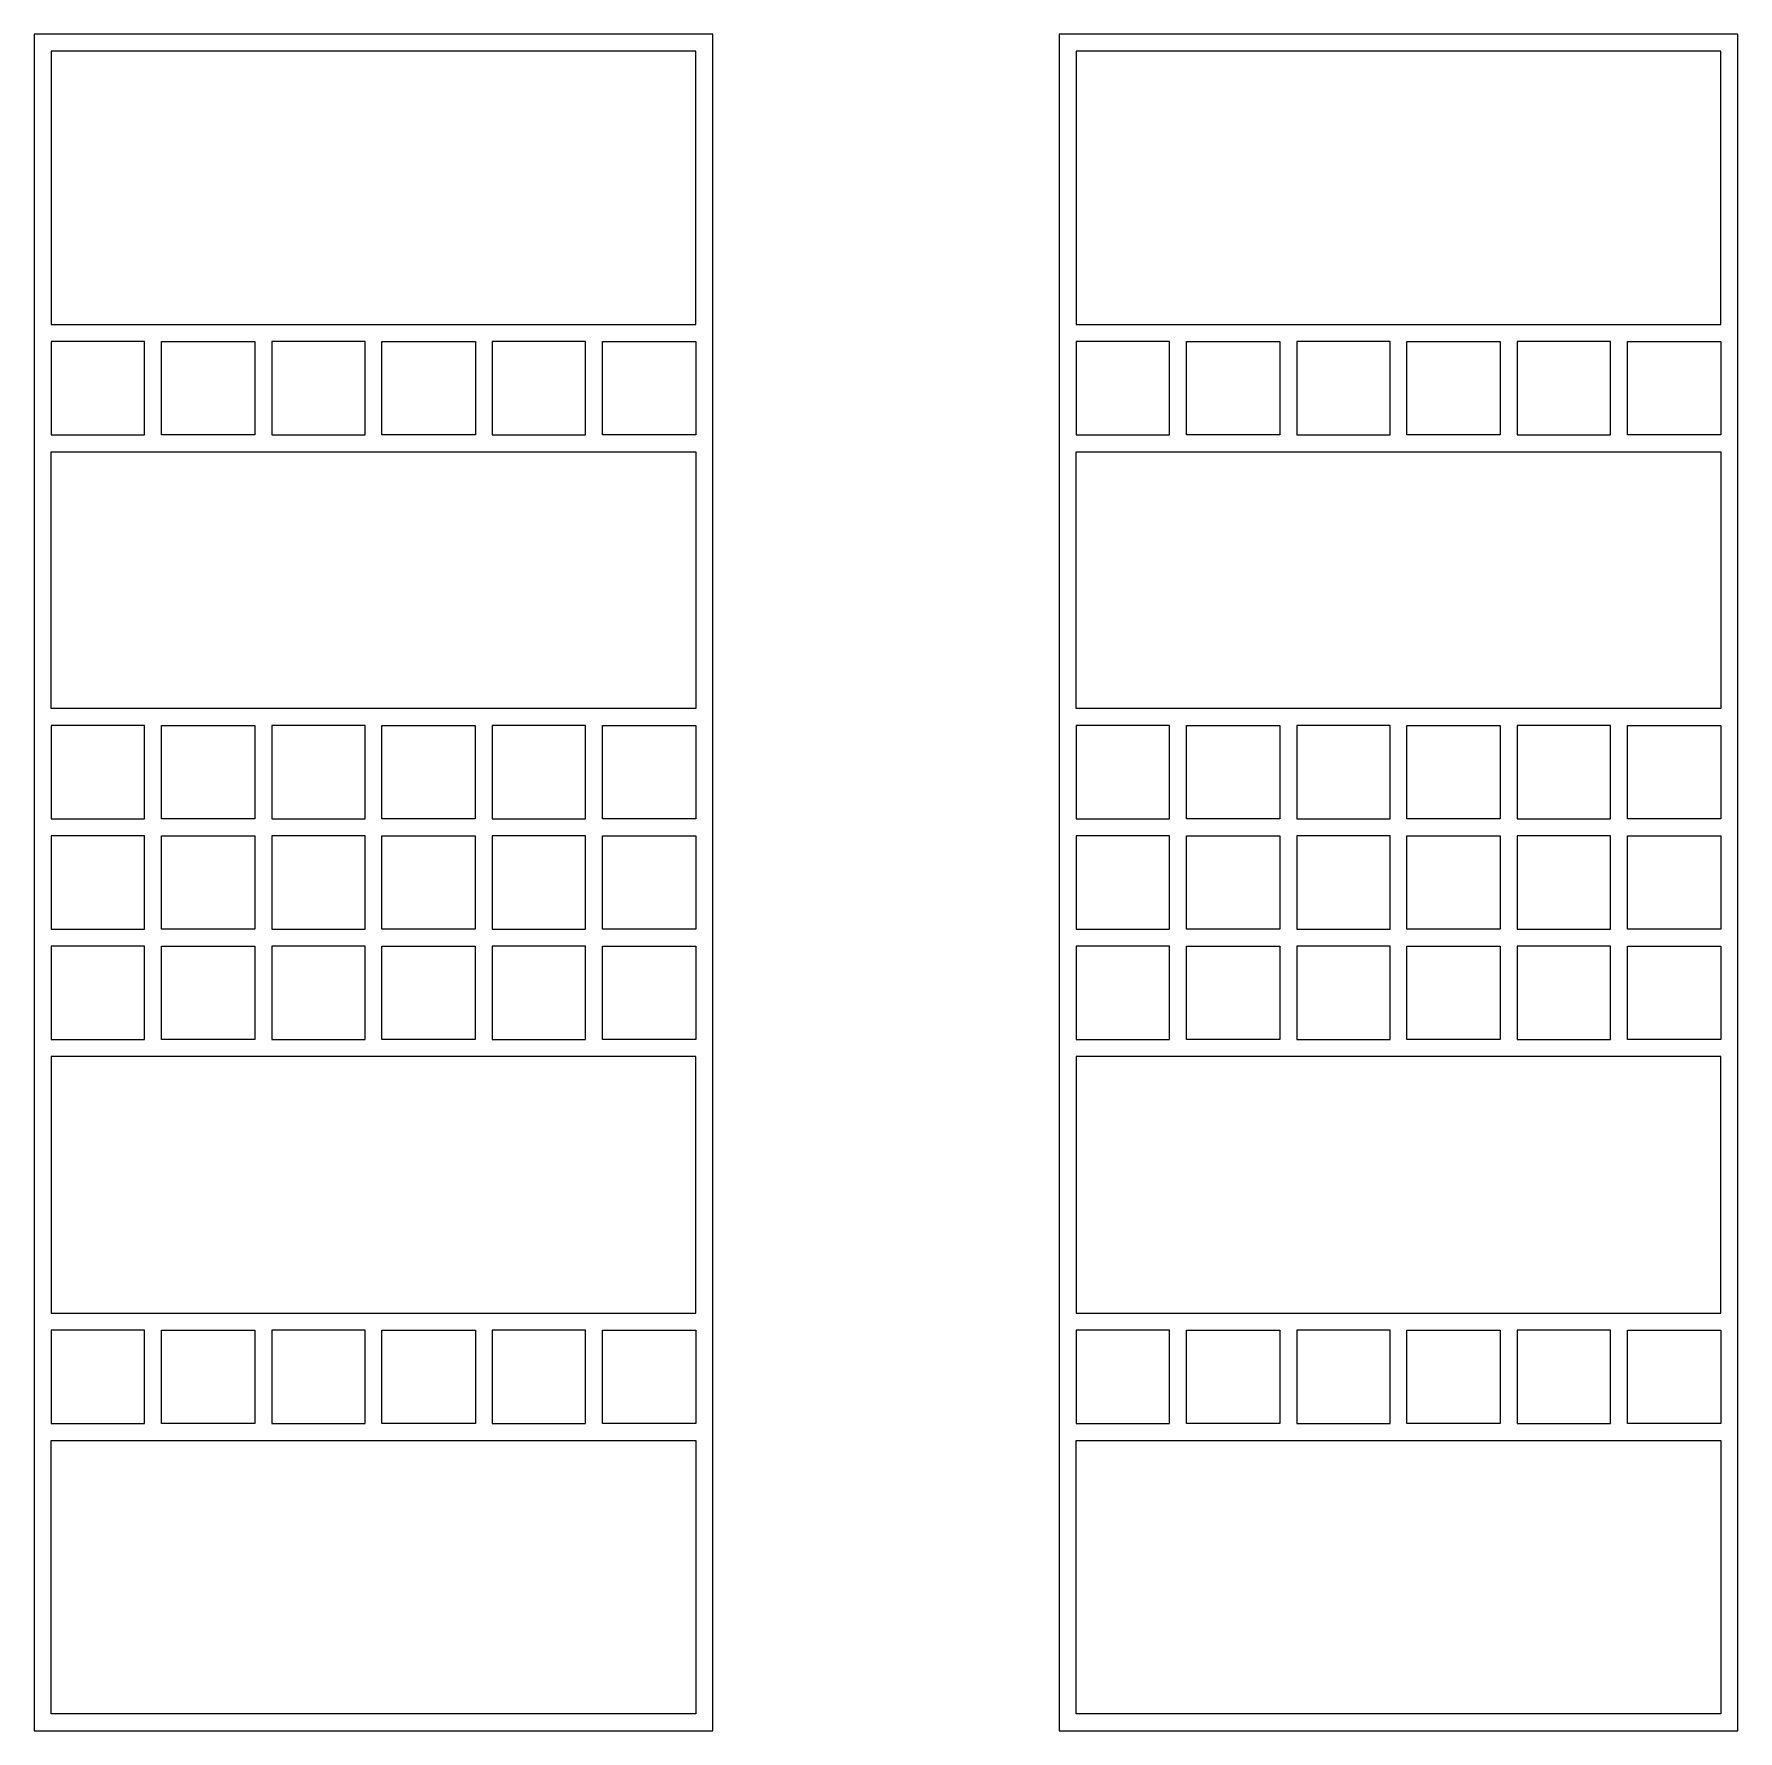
# Model space of a CAD drawing. Header units: centimetres. Extents: x -40 to 161, y -100 to 100.
import ezdxf

# ---------------------------------------------------------------- set-up
doc = ezdxf.new("R2010")
doc.units = ezdxf.units.CM
doc.header["$MEASUREMENT"] = 0
doc.layers.add('layer 1', color=7, linetype='Continuous')

msp = doc.modelspace()

# ---------------------------------------------------------------- linework, layer by layer
at = {"layer": 'layer 1', "color": 177}
for points in [[(40, 100), (40, 100), (40, -100), (40, -100), (40, -100), (40, -100), (-40, -100), (-40, -100), (-40, -100), (-40, -100), (-40, 100), (-40, 100), (-40, 100), (-40, 100), (40, 100), (40, 100)], [(38, 65.74998), (38, 65.74998), (-38, 65.74999), (-38, 65.74999), (-38, 65.74999), (-38, 65.74999), (-38, 98), (-38, 98), (-38, 98), (-38, 98), (38, 98), (38, 98), (38, 98), (38, 98), (38, 65.74998), (38, 65.74998)], [(-37.99917, 63.75), (-37.99917, 63.75), (-26.99917, 63.75), (-26.99917, 63.75), (-26.99917, 63.75), (-26.99917, 63.75), (-26.99917, 52.75), (-26.99917, 52.75), (-26.99917, 52.75), (-26.99917, 52.75), (-37.99917, 52.75), (-37.99917, 52.75), (-37.99917, 52.75), (-37.99917, 52.75), (-37.99917, 63.75), (-37.99917, 63.75)], [(-13.99917, 63.75), (-13.99917, 63.75), (-24.99917, 63.75), (-24.99917, 63.75), (-24.99917, 63.75), (-24.99917, 63.75), (-24.99917, 52.75), (-24.99917, 52.75), (-24.99917, 52.75), (-24.99917, 52.75), (-13.99917, 52.75), (-13.99917, 52.75), (-13.99917, 52.75), (-13.99917, 52.75), (-13.99917, 63.75), (-13.99917, 63.75)], [(-11.99917, 63.75), (-11.99917, 63.75), (-0.99917, 63.75), (-0.99917, 63.75), (-0.99917, 63.75), (-0.99917, 63.75), (-0.99917, 52.75), (-0.99917, 52.75), (-0.99917, 52.75), (-0.99917, 52.75), (-11.99917, 52.75), (-11.99917, 52.75), (-11.99917, 52.75), (-11.99917, 52.75), (-11.99917, 63.75), (-11.99917, 63.75)], [(12.00083, 63.75), (12.00083, 63.75), (1.00083, 63.75), (1.00083, 63.75), (1.00083, 63.75), (1.00083, 63.75), (1.00083, 52.75), (1.00083, 52.75), (1.00083, 52.75), (1.00083, 52.75), (12.00083, 52.75), (12.00083, 52.75), (12.00083, 52.75), (12.00083, 52.75), (12.00083, 63.75), (12.00083, 63.75)], [(14.00084, 63.75), (14.00084, 63.75), (25.00084, 63.75), (25.00084, 63.75), (25.00084, 63.75), (25.00084, 63.75), (25.00084, 52.75), (25.00084, 52.75), (25.00084, 52.75), (25.00084, 52.75), (14.00084, 52.75), (14.00084, 52.75), (14.00084, 52.75), (14.00084, 52.75), (14.00084, 63.75), (14.00084, 63.75)], [(38.00083, 63.75), (38.00083, 63.75), (27.00083, 63.75), (27.00083, 63.75), (27.00083, 63.75), (27.00083, 63.75), (27.00083, 52.75), (27.00083, 52.75), (27.00083, 52.75), (27.00083, 52.75), (38.00083, 52.75), (38.00083, 52.75), (38.00083, 52.75), (38.00083, 52.75), (38.00083, 63.75), (38.00083, 63.75)], [(-38, 20.5), (-38, 20.5), (38, 20.50003), (38, 20.50003), (38, 20.50003), (38, 20.50003), (38, 50.75001), (38, 50.75001), (38, 50.75001), (38, 50.75001), (-38, 50.75003), (-38, 50.75003), (-38, 50.75003), (-38, 50.75003), (-38, 20.5), (-38, 20.5)], [(-38, 18.5), (-38, 18.5), (-27, 18.5), (-27, 18.5), (-27, 18.5), (-27, 18.5), (-27, 7.5), (-27, 7.5), (-27, 7.5), (-27, 7.5), (-38, 7.5), (-38, 7.5), (-38, 7.5), (-38, 7.5), (-38, 18.5), (-38, 18.5)], [(-14, 18.5), (-14, 18.5), (-25, 18.5), (-25, 18.5), (-25, 18.5), (-25, 18.5), (-25, 7.5), (-25, 7.5), (-25, 7.5), (-25, 7.5), (-14, 7.5), (-14, 7.5), (-14, 7.5), (-14, 7.5), (-14, 18.5), (-14, 18.5)], [(-12, 18.5), (-12, 18.5), (-1, 18.5), (-1, 18.5), (-1, 18.5), (-1, 18.5), (-1, 7.5), (-1, 7.5), (-1, 7.5), (-1, 7.5), (-12, 7.5), (-12, 7.5), (-12, 7.5), (-12, 7.5), (-12, 18.5), (-12, 18.5)], [(12, 18.5), (12, 18.5), (1, 18.5), (1, 18.5), (1, 18.5), (1, 18.5), (1, 7.5), (1, 7.5), (1, 7.5), (1, 7.5), (12, 7.5), (12, 7.5), (12, 7.5), (12, 7.5), (12, 18.5), (12, 18.5)], [(14.00001, 18.5), (14.00001, 18.5), (25.00001, 18.5), (25.00001, 18.5), (25.00001, 18.5), (25.00001, 18.5), (25.00001, 7.5), (25.00001, 7.5), (25.00001, 7.5), (25.00001, 7.5), (14.00001, 7.5), (14.00001, 7.5), (14.00001, 7.5), (14.00001, 7.5), (14.00001, 18.5), (14.00001, 18.5)], [(38, 18.5), (38, 18.5), (27, 18.5), (27, 18.5), (27, 18.5), (27, 18.5), (27, 7.5), (27, 7.5), (27, 7.5), (27, 7.5), (38, 7.5), (38, 7.5), (38, 7.5), (38, 7.5), (38, 18.5), (38, 18.5)], [(-38, 5.5), (-38, 5.5), (-27, 5.5), (-27, 5.5), (-27, 5.5), (-27, 5.5), (-27, -5.5), (-27, -5.5), (-27, -5.5), (-27, -5.5), (-38, -5.5), (-38, -5.5), (-38, -5.5), (-38, -5.5), (-38, 5.5), (-38, 5.5)], [(-14, 5.5), (-14, 5.5), (-25, 5.5), (-25, 5.5), (-25, 5.5), (-25, 5.5), (-25, -5.5), (-25, -5.5), (-25, -5.5), (-25, -5.5), (-14, -5.5), (-14, -5.5), (-14, -5.5), (-14, -5.5), (-14, 5.5), (-14, 5.5)], [(-12, 5.5), (-12, 5.5), (-1, 5.5), (-1, 5.5), (-1, 5.5), (-1, 5.5), (-1, -5.5), (-1, -5.5), (-1, -5.5), (-1, -5.5), (-12, -5.5), (-12, -5.5), (-12, -5.5), (-12, -5.5), (-12, 5.5), (-12, 5.5)], [(12, 5.5), (12, 5.5), (1, 5.5), (1, 5.5), (1, 5.5), (1, 5.5), (1, -5.5), (1, -5.5), (1, -5.5), (1, -5.5), (12, -5.5), (12, -5.5), (12, -5.5), (12, -5.5), (12, 5.5), (12, 5.5)], [(14.00001, 5.5), (14.00001, 5.5), (25.00001, 5.5), (25.00001, 5.5), (25.00001, 5.5), (25.00001, 5.5), (25.00001, -5.5), (25.00001, -5.5), (25.00001, -5.5), (25.00001, -5.5), (14.00001, -5.5), (14.00001, -5.5), (14.00001, -5.5), (14.00001, -5.5), (14.00001, 5.5), (14.00001, 5.5)], [(38, 5.5), (38, 5.5), (27, 5.5), (27, 5.5), (27, 5.5), (27, 5.5), (27, -5.5), (27, -5.5), (27, -5.5), (27, -5.5), (38, -5.5), (38, -5.5), (38, -5.5), (38, -5.5), (38, 5.5), (38, 5.5)], [(-38, -7.5), (-38, -7.5), (-27, -7.5), (-27, -7.5), (-27, -7.5), (-27, -7.5), (-27, -18.5), (-27, -18.5), (-27, -18.5), (-27, -18.5), (-38, -18.5), (-38, -18.5), (-38, -18.5), (-38, -18.5), (-38, -7.5), (-38, -7.5)], [(-14, -7.5), (-14, -7.5), (-25, -7.5), (-25, -7.5), (-25, -7.5), (-25, -7.5), (-25, -18.5), (-25, -18.5), (-25, -18.5), (-25, -18.5), (-14, -18.5), (-14, -18.5), (-14, -18.5), (-14, -18.5), (-14, -7.5), (-14, -7.5)], [(-12, -7.5), (-12, -7.5), (-1, -7.5), (-1, -7.5), (-1, -7.5), (-1, -7.5), (-1, -18.5), (-1, -18.5), (-1, -18.5), (-1, -18.5), (-12, -18.5), (-12, -18.5), (-12, -18.5), (-12, -18.5), (-12, -7.5), (-12, -7.5)], [(12, -7.5), (12, -7.5), (1, -7.5), (1, -7.5), (1, -7.5), (1, -7.5), (1, -18.5), (1, -18.5), (1, -18.5), (1, -18.5), (12, -18.5), (12, -18.5), (12, -18.5), (12, -18.5), (12, -7.5), (12, -7.5)], [(14.00001, -7.5), (14.00001, -7.5), (25.00001, -7.5), (25.00001, -7.5), (25.00001, -7.5), (25.00001, -7.5), (25.00001, -18.5), (25.00001, -18.5), (25.00001, -18.5), (25.00001, -18.5), (14.00001, -18.5), (14.00001, -18.5), (14.00001, -18.5), (14.00001, -18.5), (14.00001, -7.5), (14.00001, -7.5)], [(38, -7.5), (38, -7.5), (27, -7.5), (27, -7.5), (27, -7.5), (27, -7.5), (27, -18.5), (27, -18.5), (27, -18.5), (27, -18.5), (38, -18.5), (38, -18.5), (38, -18.5), (38, -18.5), (38, -7.5), (38, -7.5)], [(-38, -20.51205), (-38, -20.51205), (38, -20.51205), (38, -20.51205), (38, -20.51205), (38, -20.51205), (38, -50.75011), (38, -50.75011), (38, -50.75011), (38, -50.75011), (-38, -50.75011), (-38, -50.75011), (-38, -50.75011), (-38, -50.75011), (-38, -20.51205), (-38, -20.51205)], [(-37.99917, -52.75205), (-37.99917, -52.75205), (-26.99917, -52.75205), (-26.99917, -52.75205), (-26.99917, -52.75205), (-26.99917, -52.75205), (-26.99917, -63.75205), (-26.99917, -63.75205), (-26.99917, -63.75205), (-26.99917, -63.75205), (-37.99917, -63.75205), (-37.99917, -63.75205), (-37.99917, -63.75205), (-37.99917, -63.75205), (-37.99917, -52.75205), (-37.99917, -52.75205)], [(-13.99917, -52.75205), (-13.99917, -52.75205), (-24.99917, -52.75205), (-24.99917, -52.75205), (-24.99917, -52.75205), (-24.99917, -52.75205), (-24.99917, -63.75205), (-24.99917, -63.75205), (-24.99917, -63.75205), (-24.99917, -63.75205), (-13.99917, -63.75205), (-13.99917, -63.75205), (-13.99917, -63.75205), (-13.99917, -63.75205), (-13.99917, -52.75205), (-13.99917, -52.75205)], [(-11.99917, -52.75205), (-11.99917, -52.75205), (-0.99917, -52.75205), (-0.99917, -52.75205), (-0.99917, -52.75205), (-0.99917, -52.75205), (-0.99917, -63.75205), (-0.99917, -63.75205), (-0.99917, -63.75205), (-0.99917, -63.75205), (-11.99917, -63.75205), (-11.99917, -63.75205), (-11.99917, -63.75205), (-11.99917, -63.75205), (-11.99917, -52.75205), (-11.99917, -52.75205)], [(12.00083, -52.75205), (12.00083, -52.75205), (1.00083, -52.75205), (1.00083, -52.75205), (1.00083, -52.75205), (1.00083, -52.75205), (1.00083, -63.75205), (1.00083, -63.75205), (1.00083, -63.75205), (1.00083, -63.75205), (12.00083, -63.75205), (12.00083, -63.75205), (12.00083, -63.75205), (12.00083, -63.75205), (12.00083, -52.75205), (12.00083, -52.75205)], [(14.00084, -52.75205), (14.00084, -52.75205), (25.00084, -52.75205), (25.00084, -52.75205), (25.00084, -52.75205), (25.00084, -52.75205), (25.00084, -63.75205), (25.00084, -63.75205), (25.00084, -63.75205), (25.00084, -63.75205), (14.00084, -63.75205), (14.00084, -63.75205), (14.00084, -63.75205), (14.00084, -63.75205), (14.00084, -52.75205), (14.00084, -52.75205)], [(38.00083, -52.75205), (38.00083, -52.75205), (27.00083, -52.75205), (27.00083, -52.75205), (27.00083, -52.75205), (27.00083, -52.75205), (27.00083, -63.75205), (27.00083, -63.75205), (27.00083, -63.75205), (27.00083, -63.75205), (38.00083, -63.75205), (38.00083, -63.75205), (38.00083, -63.75205), (38.00083, -63.75205), (38.00083, -52.75205), (38.00083, -52.75205)], [(38, -65.75207), (38, -65.75207), (-38, -65.75204), (-38, -65.75204), (-38, -65.75204), (-38, -65.75204), (-38, -98), (-38, -98), (-38, -98), (-38, -98), (38, -98), (38, -98), (38, -98), (38, -98), (38, -65.75207), (38, -65.75207)]]:
    msp.add_open_spline(points, degree=3, knots=[0, 0, 0, 0, 0.2, 0.2, 0.2, 0.2, 0.4, 0.4, 0.4, 0.4, 0.6, 0.6, 0.6, 0.6, 1, 1, 1, 1], dxfattribs=at)
at = {"layer": 'layer 1', "color": 250, "lineweight": 9}
for points in [[(160.79113, 100), (160.79113, 100), (160.79113, -100), (160.79113, -100), (160.79113, -100), (160.79113, -100), (80.79113, -100), (80.79113, -100), (80.79113, -100), (80.79113, -100), (80.79113, 100), (80.79113, 100), (80.79113, 100), (80.79113, 100), (160.79113, 100), (160.79113, 100)], [(158.79113, 65.74998), (158.79113, 65.74998), (82.79113, 65.74999), (82.79113, 65.74999), (82.79113, 65.74999), (82.79113, 65.74999), (82.79113, 98), (82.79113, 98), (82.79113, 98), (82.79113, 98), (158.79113, 98), (158.79113, 98), (158.79113, 98), (158.79113, 98), (158.79113, 65.74998), (158.79113, 65.74998)], [(82.79196, 63.75), (82.79196, 63.75), (93.79196, 63.75), (93.79196, 63.75), (93.79196, 63.75), (93.79196, 63.75), (93.79196, 52.75), (93.79196, 52.75), (93.79196, 52.75), (93.79196, 52.75), (82.79196, 52.75), (82.79196, 52.75), (82.79196, 52.75), (82.79196, 52.75), (82.79196, 63.75), (82.79196, 63.75)], [(106.79196, 63.75), (106.79196, 63.75), (95.79196, 63.75), (95.79196, 63.75), (95.79196, 63.75), (95.79196, 63.75), (95.79196, 52.75), (95.79196, 52.75), (95.79196, 52.75), (95.79196, 52.75), (106.79196, 52.75), (106.79196, 52.75), (106.79196, 52.75), (106.79196, 52.75), (106.79196, 63.75), (106.79196, 63.75)], [(108.79196, 63.75), (108.79196, 63.75), (119.79196, 63.75), (119.79196, 63.75), (119.79196, 63.75), (119.79196, 63.75), (119.79196, 52.75), (119.79196, 52.75), (119.79196, 52.75), (119.79196, 52.75), (108.79196, 52.75), (108.79196, 52.75), (108.79196, 52.75), (108.79196, 52.75), (108.79196, 63.75), (108.79196, 63.75)], [(132.79196, 63.75), (132.79196, 63.75), (121.79196, 63.75), (121.79196, 63.75), (121.79196, 63.75), (121.79196, 63.75), (121.79196, 52.75), (121.79196, 52.75), (121.79196, 52.75), (121.79196, 52.75), (132.79196, 52.75), (132.79196, 52.75), (132.79196, 52.75), (132.79196, 52.75), (132.79196, 63.75), (132.79196, 63.75)], [(134.79197, 63.75), (134.79197, 63.75), (145.79197, 63.75), (145.79197, 63.75), (145.79197, 63.75), (145.79197, 63.75), (145.79197, 52.75), (145.79197, 52.75), (145.79197, 52.75), (145.79197, 52.75), (134.79197, 52.75), (134.79197, 52.75), (134.79197, 52.75), (134.79197, 52.75), (134.79197, 63.75), (134.79197, 63.75)], [(158.79196, 63.75), (158.79196, 63.75), (147.79196, 63.75), (147.79196, 63.75), (147.79196, 63.75), (147.79196, 63.75), (147.79196, 52.75), (147.79196, 52.75), (147.79196, 52.75), (147.79196, 52.75), (158.79196, 52.75), (158.79196, 52.75), (158.79196, 52.75), (158.79196, 52.75), (158.79196, 63.75), (158.79196, 63.75)], [(82.79113, 20.5), (82.79113, 20.5), (158.79113, 20.50003), (158.79113, 20.50003), (158.79113, 20.50003), (158.79113, 20.50003), (158.79113, 50.75001), (158.79113, 50.75001), (158.79113, 50.75001), (158.79113, 50.75001), (82.79113, 50.75003), (82.79113, 50.75003), (82.79113, 50.75003), (82.79113, 50.75003), (82.79113, 20.5), (82.79113, 20.5)], [(82.79113, 18.5), (82.79113, 18.5), (93.79113, 18.5), (93.79113, 18.5), (93.79113, 18.5), (93.79113, 18.5), (93.79113, 7.5), (93.79113, 7.5), (93.79113, 7.5), (93.79113, 7.5), (82.79113, 7.5), (82.79113, 7.5), (82.79113, 7.5), (82.79113, 7.5), (82.79113, 18.5), (82.79113, 18.5)], [(106.79113, 18.5), (106.79113, 18.5), (95.79113, 18.5), (95.79113, 18.5), (95.79113, 18.5), (95.79113, 18.5), (95.79113, 7.5), (95.79113, 7.5), (95.79113, 7.5), (95.79113, 7.5), (106.79113, 7.5), (106.79113, 7.5), (106.79113, 7.5), (106.79113, 7.5), (106.79113, 18.5), (106.79113, 18.5)], [(108.79113, 18.5), (108.79113, 18.5), (119.79113, 18.5), (119.79113, 18.5), (119.79113, 18.5), (119.79113, 18.5), (119.79113, 7.5), (119.79113, 7.5), (119.79113, 7.5), (119.79113, 7.5), (108.79113, 7.5), (108.79113, 7.5), (108.79113, 7.5), (108.79113, 7.5), (108.79113, 18.5), (108.79113, 18.5)], [(132.79113, 18.5), (132.79113, 18.5), (121.79113, 18.5), (121.79113, 18.5), (121.79113, 18.5), (121.79113, 18.5), (121.79113, 7.5), (121.79113, 7.5), (121.79113, 7.5), (121.79113, 7.5), (132.79113, 7.5), (132.79113, 7.5), (132.79113, 7.5), (132.79113, 7.5), (132.79113, 18.5), (132.79113, 18.5)], [(134.79114, 18.5), (134.79114, 18.5), (145.79114, 18.5), (145.79114, 18.5), (145.79114, 18.5), (145.79114, 18.5), (145.79114, 7.5), (145.79114, 7.5), (145.79114, 7.5), (145.79114, 7.5), (134.79114, 7.5), (134.79114, 7.5), (134.79114, 7.5), (134.79114, 7.5), (134.79114, 18.5), (134.79114, 18.5)], [(158.79113, 18.5), (158.79113, 18.5), (147.79113, 18.5), (147.79113, 18.5), (147.79113, 18.5), (147.79113, 18.5), (147.79113, 7.5), (147.79113, 7.5), (147.79113, 7.5), (147.79113, 7.5), (158.79113, 7.5), (158.79113, 7.5), (158.79113, 7.5), (158.79113, 7.5), (158.79113, 18.5), (158.79113, 18.5)], [(82.79113, 5.5), (82.79113, 5.5), (93.79113, 5.5), (93.79113, 5.5), (93.79113, 5.5), (93.79113, 5.5), (93.79113, -5.5), (93.79113, -5.5), (93.79113, -5.5), (93.79113, -5.5), (82.79113, -5.5), (82.79113, -5.5), (82.79113, -5.5), (82.79113, -5.5), (82.79113, 5.5), (82.79113, 5.5)], [(106.79113, 5.5), (106.79113, 5.5), (95.79113, 5.5), (95.79113, 5.5), (95.79113, 5.5), (95.79113, 5.5), (95.79113, -5.5), (95.79113, -5.5), (95.79113, -5.5), (95.79113, -5.5), (106.79113, -5.5), (106.79113, -5.5), (106.79113, -5.5), (106.79113, -5.5), (106.79113, 5.5), (106.79113, 5.5)], [(108.79113, 5.5), (108.79113, 5.5), (119.79113, 5.5), (119.79113, 5.5), (119.79113, 5.5), (119.79113, 5.5), (119.79113, -5.5), (119.79113, -5.5), (119.79113, -5.5), (119.79113, -5.5), (108.79113, -5.5), (108.79113, -5.5), (108.79113, -5.5), (108.79113, -5.5), (108.79113, 5.5), (108.79113, 5.5)], [(132.79113, 5.5), (132.79113, 5.5), (121.79113, 5.5), (121.79113, 5.5), (121.79113, 5.5), (121.79113, 5.5), (121.79113, -5.5), (121.79113, -5.5), (121.79113, -5.5), (121.79113, -5.5), (132.79113, -5.5), (132.79113, -5.5), (132.79113, -5.5), (132.79113, -5.5), (132.79113, 5.5), (132.79113, 5.5)], [(134.79114, 5.5), (134.79114, 5.5), (145.79114, 5.5), (145.79114, 5.5), (145.79114, 5.5), (145.79114, 5.5), (145.79114, -5.5), (145.79114, -5.5), (145.79114, -5.5), (145.79114, -5.5), (134.79114, -5.5), (134.79114, -5.5), (134.79114, -5.5), (134.79114, -5.5), (134.79114, 5.5), (134.79114, 5.5)], [(158.79113, 5.5), (158.79113, 5.5), (147.79113, 5.5), (147.79113, 5.5), (147.79113, 5.5), (147.79113, 5.5), (147.79113, -5.5), (147.79113, -5.5), (147.79113, -5.5), (147.79113, -5.5), (158.79113, -5.5), (158.79113, -5.5), (158.79113, -5.5), (158.79113, -5.5), (158.79113, 5.5), (158.79113, 5.5)], [(82.79113, -7.5), (82.79113, -7.5), (93.79113, -7.5), (93.79113, -7.5), (93.79113, -7.5), (93.79113, -7.5), (93.79113, -18.5), (93.79113, -18.5), (93.79113, -18.5), (93.79113, -18.5), (82.79113, -18.5), (82.79113, -18.5), (82.79113, -18.5), (82.79113, -18.5), (82.79113, -7.5), (82.79113, -7.5)], [(106.79113, -7.5), (106.79113, -7.5), (95.79113, -7.5), (95.79113, -7.5), (95.79113, -7.5), (95.79113, -7.5), (95.79113, -18.5), (95.79113, -18.5), (95.79113, -18.5), (95.79113, -18.5), (106.79113, -18.5), (106.79113, -18.5), (106.79113, -18.5), (106.79113, -18.5), (106.79113, -7.5), (106.79113, -7.5)], [(108.79113, -7.5), (108.79113, -7.5), (119.79113, -7.5), (119.79113, -7.5), (119.79113, -7.5), (119.79113, -7.5), (119.79113, -18.5), (119.79113, -18.5), (119.79113, -18.5), (119.79113, -18.5), (108.79113, -18.5), (108.79113, -18.5), (108.79113, -18.5), (108.79113, -18.5), (108.79113, -7.5), (108.79113, -7.5)], [(132.79113, -7.5), (132.79113, -7.5), (121.79113, -7.5), (121.79113, -7.5), (121.79113, -7.5), (121.79113, -7.5), (121.79113, -18.5), (121.79113, -18.5), (121.79113, -18.5), (121.79113, -18.5), (132.79113, -18.5), (132.79113, -18.5), (132.79113, -18.5), (132.79113, -18.5), (132.79113, -7.5), (132.79113, -7.5)], [(134.79114, -7.5), (134.79114, -7.5), (145.79114, -7.5), (145.79114, -7.5), (145.79114, -7.5), (145.79114, -7.5), (145.79114, -18.5), (145.79114, -18.5), (145.79114, -18.5), (145.79114, -18.5), (134.79114, -18.5), (134.79114, -18.5), (134.79114, -18.5), (134.79114, -18.5), (134.79114, -7.5), (134.79114, -7.5)], [(158.79113, -7.5), (158.79113, -7.5), (147.79113, -7.5), (147.79113, -7.5), (147.79113, -7.5), (147.79113, -7.5), (147.79113, -18.5), (147.79113, -18.5), (147.79113, -18.5), (147.79113, -18.5), (158.79113, -18.5), (158.79113, -18.5), (158.79113, -18.5), (158.79113, -18.5), (158.79113, -7.5), (158.79113, -7.5)], [(82.79113, -20.51205), (82.79113, -20.51205), (158.79113, -20.51205), (158.79113, -20.51205), (158.79113, -20.51205), (158.79113, -20.51205), (158.79113, -50.75011), (158.79113, -50.75011), (158.79113, -50.75011), (158.79113, -50.75011), (82.79113, -50.75011), (82.79113, -50.75011), (82.79113, -50.75011), (82.79113, -50.75011), (82.79113, -20.51205), (82.79113, -20.51205)], [(82.79196, -52.75205), (82.79196, -52.75205), (93.79196, -52.75205), (93.79196, -52.75205), (93.79196, -52.75205), (93.79196, -52.75205), (93.79196, -63.75205), (93.79196, -63.75205), (93.79196, -63.75205), (93.79196, -63.75205), (82.79196, -63.75205), (82.79196, -63.75205), (82.79196, -63.75205), (82.79196, -63.75205), (82.79196, -52.75205), (82.79196, -52.75205)], [(106.79196, -52.75205), (106.79196, -52.75205), (95.79196, -52.75205), (95.79196, -52.75205), (95.79196, -52.75205), (95.79196, -52.75205), (95.79196, -63.75205), (95.79196, -63.75205), (95.79196, -63.75205), (95.79196, -63.75205), (106.79196, -63.75205), (106.79196, -63.75205), (106.79196, -63.75205), (106.79196, -63.75205), (106.79196, -52.75205), (106.79196, -52.75205)], [(108.79196, -52.75205), (108.79196, -52.75205), (119.79196, -52.75205), (119.79196, -52.75205), (119.79196, -52.75205), (119.79196, -52.75205), (119.79196, -63.75205), (119.79196, -63.75205), (119.79196, -63.75205), (119.79196, -63.75205), (108.79196, -63.75205), (108.79196, -63.75205), (108.79196, -63.75205), (108.79196, -63.75205), (108.79196, -52.75205), (108.79196, -52.75205)], [(132.79196, -52.75205), (132.79196, -52.75205), (121.79196, -52.75205), (121.79196, -52.75205), (121.79196, -52.75205), (121.79196, -52.75205), (121.79196, -63.75205), (121.79196, -63.75205), (121.79196, -63.75205), (121.79196, -63.75205), (132.79196, -63.75205), (132.79196, -63.75205), (132.79196, -63.75205), (132.79196, -63.75205), (132.79196, -52.75205), (132.79196, -52.75205)], [(134.79197, -52.75205), (134.79197, -52.75205), (145.79197, -52.75205), (145.79197, -52.75205), (145.79197, -52.75205), (145.79197, -52.75205), (145.79197, -63.75205), (145.79197, -63.75205), (145.79197, -63.75205), (145.79197, -63.75205), (134.79197, -63.75205), (134.79197, -63.75205), (134.79197, -63.75205), (134.79197, -63.75205), (134.79197, -52.75205), (134.79197, -52.75205)], [(158.79196, -52.75205), (158.79196, -52.75205), (147.79196, -52.75205), (147.79196, -52.75205), (147.79196, -52.75205), (147.79196, -52.75205), (147.79196, -63.75205), (147.79196, -63.75205), (147.79196, -63.75205), (147.79196, -63.75205), (158.79196, -63.75205), (158.79196, -63.75205), (158.79196, -63.75205), (158.79196, -63.75205), (158.79196, -52.75205), (158.79196, -52.75205)], [(158.79113, -65.75207), (158.79113, -65.75207), (82.79113, -65.75204), (82.79113, -65.75204), (82.79113, -65.75204), (82.79113, -65.75204), (82.79113, -98), (82.79113, -98), (82.79113, -98), (82.79113, -98), (158.79113, -98), (158.79113, -98), (158.79113, -98), (158.79113, -98), (158.79113, -65.75207), (158.79113, -65.75207)]]:
    msp.add_open_spline(points, degree=3, knots=[0, 0, 0, 0, 0.2, 0.2, 0.2, 0.2, 0.4, 0.4, 0.4, 0.4, 0.6, 0.6, 0.6, 0.6, 1, 1, 1, 1], dxfattribs=at)

doc.saveas('drawing.dxf')
